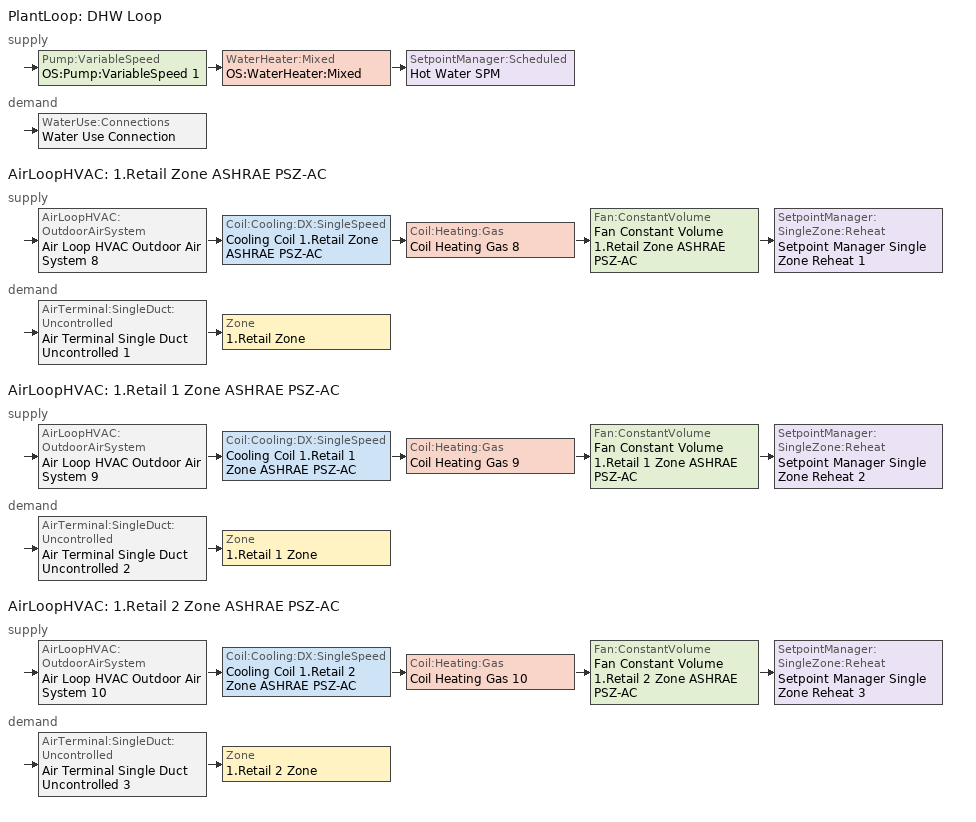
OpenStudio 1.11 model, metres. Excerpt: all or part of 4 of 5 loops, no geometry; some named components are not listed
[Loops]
PlantLoop 'DHW Loop'
 supply: Pump:VariableSpeed 'OS:Pump:VariableSpeed 1' > WaterHeater:Mixed 'OS:WaterHeater:Mixed' > SetpointManager:Scheduled 'Hot Water SPM'
 demand: WaterUse:Connections 'Water Use Connection'
AirLoopHVAC '1.Retail Zone ASHRAE PSZ-AC'
 supply: AirLoopHVAC:OutdoorAirSystem 'Air Loop HVAC Outdoor Air System 8' > Coil:Cooling:DX:SingleSpeed 'Cooling Coil 1.Retail Zone ASHRAE PSZ-AC' > Coil:Heating:Gas 'Coil Heating Gas 8' > Fan:ConstantVolume 'Fan Constant Volume 1.Retail Zone ASHRAE PSZ-AC' > SetpointManager:SingleZone:Reheat 'Setpoint Manager Single Zone Reheat 1'
 demand: AirTerminal:SingleDuct:Uncontrolled 'Air Terminal Single Duct Uncontrolled 1' > Zone '1.Retail Zone'
AirLoopHVAC '1.Retail 1 Zone ASHRAE PSZ-AC'
 supply: AirLoopHVAC:OutdoorAirSystem 'Air Loop HVAC Outdoor Air System 9' > Coil:Cooling:DX:SingleSpeed 'Cooling Coil 1.Retail 1 Zone ASHRAE PSZ-AC' > Coil:Heating:Gas 'Coil Heating Gas 9' > Fan:ConstantVolume 'Fan Constant Volume 1.Retail 1 Zone ASHRAE PSZ-AC' > SetpointManager:SingleZone:Reheat 'Setpoint Manager Single Zone Reheat 2'
 demand: AirTerminal:SingleDuct:Uncontrolled 'Air Terminal Single Duct Uncontrolled 2' > Zone '1.Retail 1 Zone'
AirLoopHVAC '1.Retail 2 Zone ASHRAE PSZ-AC'
 supply: AirLoopHVAC:OutdoorAirSystem 'Air Loop HVAC Outdoor Air System 10' > Coil:Cooling:DX:SingleSpeed 'Cooling Coil 1.Retail 2 Zone ASHRAE PSZ-AC' > Coil:Heating:Gas 'Coil Heating Gas 10' > Fan:ConstantVolume 'Fan Constant Volume 1.Retail 2 Zone ASHRAE PSZ-AC' > SetpointManager:SingleZone:Reheat 'Setpoint Manager Single Zone Reheat 3'
 demand: AirTerminal:SingleDuct:Uncontrolled 'Air Terminal Single Duct Uncontrolled 3' > Zone '1.Retail 2 Zone'
[WaterUse:Connections]
Water Use Connection: Water Use Equipment Name 1=DHW Equipment
[WaterUse:Equipment]
DHW Equipment: Water Use Equipment Definition=DHW Equipment Load; Flow Rate Fraction Schedule=DHW Flow Rate Sch
[WaterUse:Equipment:Definition]
DHW Equipment Load: Peak Flow Rate {m3/s}=0.000117987; Target Temperature Schedule=DHW SP Sch; Sensible Fraction Schedule=DHW Sensible Sch; Latent Fraction Schedule=DHW Latent Sch
[PlantLoop]
DHW Loop: Plant Loop Volume {m3}=Autocalculate; Load Distribution Scheme=Optimal
[Sizing:Plant]
DHW Loop: Loop Type=Heating; Design Loop Exit Temperature {C}=82; Loop Design Temperature Difference {deltaC}=11; Sizing Option=NonCoincident; Zone Timesteps in Averaging Window=1; Coincident Sizing Factor Mode=None
[WaterHeater:Mixed]
OS:WaterHeater:Mixed: Tank Volume {m3}=0.32176; Setpoint Temperature Schedule=Water Heater Setpoint Temperature; Deadband Temperature Difference {deltaC}=2; Maximum Temperature Limit {C}=82.22; Heater Control Type=Cycle; Heater Maximum Capacity {W}=845000; Heater Fuel Type=Electricity; Heater Thermal Efficiency=1; Off Cycle Parasitic Fuel Consumption Rate {W}=20; Off Cycle Parasitic Fuel Type=NaturalGas; Off Cycle Parasitic Heat Fraction to Tank=0.8; On Cycle Parasitic Fuel Type=NaturalGas; Ambient Temperature Indicator=Schedule; Ambient Temperature Schedule=Water Heater Ambient Temperature; Off Cycle Loss Coefficient to Ambient Temperature {W/K}=6; On Cycle Loss Coefficient to Ambient Temperature {W/K}=6; Use Side Effectiveness=1; Source Side Effectiveness=1; Use Side Design Flow Rate {m3/s}=autosize; Source Side Design Flow Rate {m3/s}=autosize; Indirect Water Heating Recovery Time {hr}=1.5
[SetpointManager:Scheduled]
Hot Water SPM: Control Variable=Temperature; Schedule=DHW SP Sch
[Sizing:Zone] Zone Cooling Design Supply Air Temperature Input Method=SupplyAirTemperature; Zone Cooling Design Supply Air Temperature {C}=14; Zone Cooling Design Supply Air Temperature Difference {deltaC}=11.11; Zone Heating Design Supply Air Temperature Input Method=SupplyAirTemperature; Zone Heating Design Supply Air Temperature {C}=40; Zone Heating Design Supply Air Temperature Difference {deltaC}=11.11; Zone Cooling Design Supply Air Humidity Ratio {kg-H2O/kg-air}=0.0085; Zone Heating Design Supply Air Humidity Ratio {kg-H2O/kg-air}=0.008; Cooling Design Air Flow Method=DesignDay; Heating Design Air Flow Method=DesignDay; Account for Dedicated Outdoor Air System=No; Dedicated Outdoor Air System Control Strategy=NeutralSupplyAir; Dedicated Outdoor Air Low Setpoint Temperature for Design {C}=Autosize; Dedicated Outdoor Air High Setpoint Temperature for Design {C}=Autosize
1.Retail Zone; 1.Retail 1 Zone; 1.Retail 2 Zone
[Zone equipment]
1.Retail Zone: Air Terminal Single Duct Uncontrolled 1
1.Retail 1 Zone: Air Terminal Single Duct Uncontrolled 2
1.Retail 2 Zone: Air Terminal Single Duct Uncontrolled 3
[Fan:ConstantVolume] Availability Schedule=Always On Discrete; Pressure Rise {Pa}=1158.26; Maximum Flow Rate {m3/s}=AutoSize
Fan Constant Volume 1.Retail Zone ASHRAE PSZ-AC; Fan Constant Volume 1.Retail 1 Zone ASHRAE PSZ-AC; Fan Constant Volume 1.Retail 2 Zone ASHRAE PSZ-AC
[AirLoopHVAC] Availability Schedule=Min OA Sch; Design Supply Air Flow Rate {m3/s}=AutoSize
Name | Availability Manager
1.Retail Zone ASHRAE PSZ-AC | Availability Manager Night Cycle 8
1.Retail 1 Zone ASHRAE PSZ-AC | Availability Manager Night Cycle 9
1.Retail 2 Zone ASHRAE PSZ-AC | Availability Manager Night Cycle 10
[AvailabilityManager:NightCycle] Control Type=CycleOnAny
Availability Manager Night Cycle 8; Availability Manager Night Cycle 9; Availability Manager Night Cycle 10
[Sizing:System] Type of Load to Size On=Sensible; Design Outdoor Air Flow Rate {m3/s}=Autosize; Minimum System Air Flow Ratio=1; Preheat Design Temperature {C}=7; Preheat Design Humidity Ratio {kg-H2O/kg-Air}=0.008; Precool Design Temperature {C}=12.8; Precool Design Humidity Ratio {kg-H2O/kg-Air}=0.008; Central Cooling Design Supply Air Temperature {C}=12.8; Central Heating Design Supply Air Temperature {C}=40; Sizing Option=NonCoincident; 100% Outdoor Air in Cooling=No; 100% Outdoor Air in Heating=No; Central Cooling Design Supply Air Humidity Ratio {kg-H2O/kg-Air}=0.0085; Central Heating Design Supply Air Humidity Ratio {kg-H2O/kg-Air}=0.008; Cooling Design Air Flow Method=DesignDay; Cooling Design Air Flow Rate {m3/s}=0; Heating Design Air Flow Method=DesignDay; Heating Design Air Flow Rate {m3/s}=0; System Outdoor Air Method=ZoneSum; Zone Maximum Outdoor Air Fraction=1; Cooling Supply Air Flow Rate Per Floor Area {m3/s-m2}=0.00996765; Cooling Fraction of Autosized Cooling Supply Air Flow Rate=1; Cooling Supply Air Flow Rate Per Unit Cooling Capacity {m3/s-W}=3.94755e-05; Heating Supply Air Flow Rate Per Floor Area {m3/s-m2}=0.00996765; Heating Fraction of Autosized Heating Supply Air Flow Rate=1; Heating Fraction of Autosized Cooling Supply Air Flow Rate=1; Heating Supply Air Flow Rate Per Unit Heating Capacity {m3/s-W}=3.15882e-05; Cooling Design Capacity Method=CoolingDesignCapacity; Cooling Design Capacity {W}=Autosize; Cooling Design Capacity Per Floor Area {W/m2}=234.7; Fraction of Autosized Cooling Design Capacity=1; Heating Design Capacity Method=HeatingDesignCapacity; Heating Design Capacity {W}=Autosize; Heating Design Capacity Per Floor Area {W/m2}=157; Fraction of Autosized Heating Design Capacity=1; Central Cooling Capacity Control Method=OnOff
1.Retail Zone ASHRAE PSZ-AC; 1.Retail 1 Zone ASHRAE PSZ-AC; 1.Retail 2 Zone ASHRAE PSZ-AC
[Coil:Heating:Gas] Availability Schedule=Always On Discrete; Gas Burner Efficiency=0.8; Nominal Capacity {W}=AutoSize; Parasitic Electric Load {W}=0; Parasitic Gas Load {W}=0
Coil Heating Gas 8; Coil Heating Gas 9; Coil Heating Gas 10
[Coil:Cooling:DX:SingleSpeed] Availability Schedule=Always On Discrete; Rated Total Cooling Capacity {W}=autosize; Rated Sensible Heat Ratio=autosize; Rated Air Flow Rate {m3/s}=autosize; Rated Evaporator Fan Power Per Volume Flow Rate {W/(m3/s)}=773.3; Condenser Type=AirCooled; Evaporative Condenser Effectiveness=0; Evaporative Condenser Air Flow Rate {m3/s}=Autosize; Evaporative Condenser Pump Rated Power Consumption {W}=Autosize; Crankcase Heater Capacity {W}=0; Maximum Outdoor Dry-Bulb Temperature for Crankcase Heater Operation {C}=0; Basin Heater Capacity {W/K}=0; Basin Heater Setpoint Temperature {C}=10
Name | Rated COP {W/W} | Total Cooling Capacity Function of Temperature Curve | Total Cooling Capacity Function of Flow Fraction Curve | Energy Input Ratio Function of Temperature Curve | Energy Input Ratio Function of Flow Fraction Curve | Part Load Fraction Correlation Curve
Cooling Coil 1.Retail Zone ASHRAE PSZ-AC | 3.81 | Curve Biquadratic 1 | Curve Quadratic 1 | Curve Biquadratic 2 | Curve Quadratic 2 | Curve Quadratic 3
Cooling Coil 1.Retail 1 Zone ASHRAE PSZ-AC | 3.22 | Curve Biquadratic 3 | Curve Quadratic 4 | Curve Biquadratic 4 | Curve Quadratic 5 | Curve Quadratic 6
Cooling Coil 1.Retail 2 Zone ASHRAE PSZ-AC | 3.81 | Curve Biquadratic 5 | Curve Quadratic 7 | Curve Biquadratic 6 | Curve Quadratic 8 | Curve Quadratic 9
[Controller:OutdoorAir] Minimum Outdoor Air Flow Rate {m3/s}=Autosize; Maximum Outdoor Air Flow Rate {m3/s}=Autosize; Economizer Control Type=FixedDryBulb; Economizer Control Action Type=ModulateFlow; Economizer Maximum Limit Dry-Bulb Temperature {C}=23.89; Economizer Maximum Limit Enthalpy {J/kg}=64000; Economizer Minimum Limit Dry-Bulb Temperature {C}=-100; Lockout Type=NoLockout; Minimum Limit Type=FixedMinimum; Minimum Outdoor Air Schedule=Min OA Sch; High Humidity Control=No; Heat Recovery Bypass Control Type=BypassWhenWithinEconomizerLimits
Name | Controller Mechanical Ventilation
Outdoor Air Controller 1.Retail Zone ASHRAE PSZ-AC | Controller Mechanical Ventilation 8
Outdoor Air Controller 1.Retail 1 Zone ASHRAE PSZ-AC | Controller Mechanical Ventilation 9
Outdoor Air Controller 1.Retail 2 Zone ASHRAE PSZ-AC | Controller Mechanical Ventilation 10
[Controller:MechanicalVentilation] Availability Schedule=Always On Discrete; System Outdoor Air Method=ZoneSum
Controller Mechanical Ventilation 8; Controller Mechanical Ventilation 9; Controller Mechanical Ventilation 10
[AirLoopHVAC:OutdoorAirSystem]
Name | Controller
Air Loop HVAC Outdoor Air System 8 | Outdoor Air Controller 1.Retail Zone ASHRAE PSZ-AC
Air Loop HVAC Outdoor Air System 9 | Outdoor Air Controller 1.Retail 1 Zone ASHRAE PSZ-AC
Air Loop HVAC Outdoor Air System 10 | Outdoor Air Controller 1.Retail 2 Zone ASHRAE PSZ-AC
[SetpointManager:SingleZone:Reheat] Minimum Supply Air Temperature {C}=-99; Maximum Supply Air Temperature {C}=99
Name | Control Zone
Setpoint Manager Single Zone Reheat 1 | 1.Retail Zone
Setpoint Manager Single Zone Reheat 2 | 1.Retail 1 Zone
Setpoint Manager Single Zone Reheat 3 | 1.Retail 2 Zone
[AirTerminal:SingleDuct:Uncontrolled] Availability Schedule=Always On Discrete; Maximum Air Flow Rate {m3/s}=AutoSize
Air Terminal Single Duct Uncontrolled 1; Air Terminal Single Duct Uncontrolled 2; Air Terminal Single Duct Uncontrolled 3
[Schedule:Ruleset]
Name | Default Day Schedule
DHW Sensible Sch | Schedule Day 7
DHW Latent Sch | Schedule Day 10
DHW Flow Rate Sch | Schedule Day 11
Water Heater Setpoint Temperature | Water Heater Setpoint Temperature Default
Water Heater Ambient Temperature | Water Heater Ambient Temperature Default
Min OA Sch | Schedule Day 1
DHW SP Sch | Schedule Day 3
[Schedule:Day]
Schedule Day 7: 24, 0, 1
Schedule Day 10; Schedule Day 11: 24, 0, 0
Schedule Day 12: 6, 0, 0, 18, 0, 0.05, 24, 0, 0
Schedule Day 13: 6, 0, 0, 7, 0, 0.1, 8, 0, 0.1, 9, 0, 0.15, 10, 0, 0.2, 11, 0, 0.2, 12, 0, 0.25, 13, 0, 0.2, 14, 0, 0.2, 15, 0, 0.15, 16, 0, 0.15, 17, 0, 0.15, 18, 0, 0.1, 19, 0, 0.05, 24, 0, 0
Schedule Day 14: 6, 0, 0, 7, 0, 0.1, 8, 0, 0.2, 9, 0, 0.35, 10, 0, 0.4, 11, 0, 0.4, 12, 0, 0.5, 13, 0, 0.6, 14, 0, 0.55, 15, 0, 0.35, 16, 0, 0.35, 17, 0, 0.45, 18, 0, 0.25, 19, 0, 0.2, 20, 0, 0.15, 21, 0, 0.15, 22, 0, 0.1, 24, 0, 0
Water Heater Setpoint Temperature Default: 24, 0, 60
Water Heater Ambient Temperature Default: 24, 0, 22
Schedule Day 1: 6, 0, 0, 18, 0, 1, 24, 0, 0
Schedule Day 3: 24, 0, 65.5556
[Schedule:Rule] Schedule Ruleset=DHW Flow Rate Sch
Name | Rule Order | Day Schedule | Apply Sunday | Apply Saturday | Apply Monday | Apply Tuesday | Apply Wednesday | Apply Thursday | Apply Friday
Schedule Rule 3 | 2 | Schedule Day 12 | Yes
Schedule Rule 4 | 1 | Schedule Day 13 | No | Yes
Schedule Rule 5 | 0 | Schedule Day 14 |  |  | Yes | Yes | Yes | Yes | Yes
[Schedule:Constant]
Always On Discrete: Value=1
[Curve:Biquadratic] Minimum Value of x=17; Maximum Value of x=22; Minimum Value of y=13; Maximum Value of y=46
Name | Coefficient1 Constant | Coefficient2 x | Coefficient3 x**2 | Coefficient4 y | Coefficient5 y**2 | Coefficient6 x*y
Curve Biquadratic 1; Curve Biquadratic 3; Curve Biquadratic 5 | 0.42415 | 0.04426 | -0.00042 | 0.00333 | -8e-005 | -0.00021
Curve Biquadratic 2; Curve Biquadratic 4; Curve Biquadratic 6 | 1.23649 | -0.02431 | 0.00057 | -0.01434 | 0.00063 | -0.00038
[Curve:Quadratic]
Name | Coefficient1 Constant | Coefficient2 x | Coefficient3 x**2 | Minimum Value of x | Maximum Value of x
Curve Quadratic 1; Curve Quadratic 4; Curve Quadratic 7 | 0.77136 | 0.34053 | -0.11088 | 0.75918 | 1.13877
Curve Quadratic 2; Curve Quadratic 5; Curve Quadratic 8 | 1.2055 | -0.32953 | 0.12308 | 0.75918 | 1.13877
Curve Quadratic 3; Curve Quadratic 6; Curve Quadratic 9 | 0.771 | 0.229 | 0 | 0 | 1
